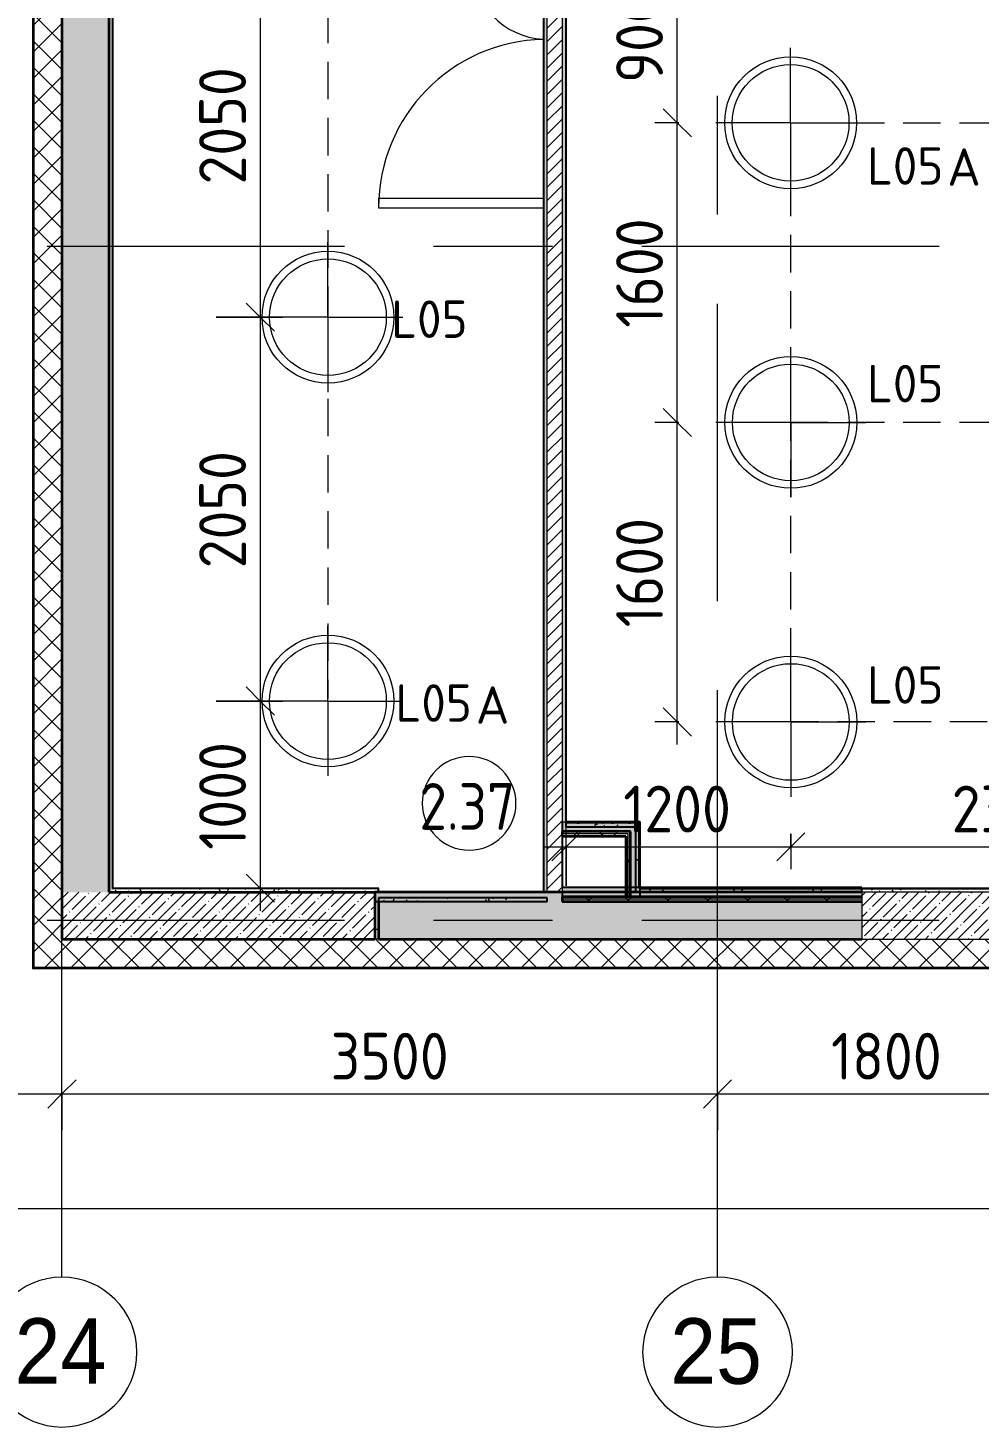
# Model space of a CAD drawing. Header units: millimetres. Extents: x 81094 to 272713, y -8553 to 29000.
# Drawn here: x 89179 to 94256, y -2706 to 4766 of the extents above; entities that cross this region are included whole.
import ezdxf

# ---------------------------------------------------------------- set-up
doc = ezdxf.new("R2010")
doc.units = ezdxf.units.MM
doc.linetypes.add('ADSK_Штрих_ш2 п1', pattern=[300, 200, -100])
doc.linetypes.add('Осевая', pattern=[3175, 635, -476.25, 1587.5, -476.25])
for name, color, linetype, lineweight in [('A-ANNO-DIMS', 7, 'Continuous', 9), ('A-ANNO-DIMS-100', 7, 'Continuous', 9), ('A-AREA-IDEN', 7, 'Continuous', 9), ('A-DETL-1', 7, 'ADSK_Штрих_ш2 п1', 9), ('A-DOOR', 7, 'Continuous', 9), ('A-DOOR-1', 7, 'Continuous', 13), ('A-GLAZ', 7, 'Continuous', 9), ('A-GLAZ-1', 7, 'Continuous', 13), ('A-WALL', 7, 'Continuous', 9), ('E-LITE-EQPM-IDEN', 7, 'Continuous', 9), ('I-WALL', 7, 'Continuous', 9), ('S-COLS', 7, 'Continuous', 9), ('Оси', 7, 'Continuous', 9), ('Оси-1', 7, 'Continuous', 20), ('Оси-2', 7, 'Осевая', 9)]:
    doc.layers.add(name, color=color, linetype=linetype, lineweight=lineweight)
for name, color, linetype, lineweight, true_color in [('A-ANNO-NOTE', 1, 'Continuous', 9, 0xff0000), ('A-WALL-1', 7, 'Continuous', 35, 0x3c3c3c), ('A-WALL-2', 7, 'Continuous', 13, 0x3c3c3c), ('A-WALL-3', 7, 'Continuous', 25, 0x3c3c3c), ('A-WALL-FNSH-1', 7, 'Continuous', 9, 0x3c3c3c), ('A-WALL-FNSH-2', 7, 'Continuous', 13, 0x3c3c3c), ('G-ANNO-TEXT-1', 1, 'Continuous', 9, 0xff0000)]:
    doc.layers.add(name, color=color, linetype=linetype, lineweight=lineweight, true_color=true_color)
doc.styles.add('Arial', font='arial.ttf', dxfattribs={"width": 0.9, "height": 350})
doc.styles.add('GOST Common', font='GOST_Common.ttf', dxfattribs={"height": 200})
doc.styles.add('GOST Common_1', font='GOST_Common.ttf', dxfattribs={"width": 0.9, "height": 250})
doc.styles.add('ISOCPEUR', font='isocpeur.ttf', dxfattribs={"width": 0.9, "height": 250})
doc.styles.add('ISOCPEUR_2', font='isocpeur.ttf', dxfattribs={"height": 200})
doc.dimstyles.new('ISO-2_5_0_9К_БОЛЬШОЙ', dxfattribs={"dimscale": 304.8, "dimtxt": 248.995294, "dimasz": 0.492126, "dimexe": 0.393701, "dimexo": 0.984252, "dimgap": 0, "dimtad": 1, "dimdec": 0, "dimrnd": 10, "dimzin": 0, "dimdsep": 46, "dimtxsty": 'ISOCPEUR', "dimblk1": 'OBLIQUE', "dimblk2": 'OBLIQUE', "dimsah": 1, "dimcen": 0.09, "dimdle": 0.393701, "dimazin": 0, "dimtfac": 1, "dimtdec": 4, "dimtix": 1, "dimtmove": 0, "dimatfit": 3, "dimfxl": 1, "dimtvp": 1, "dimtolj": 1, "dimtzin": 0, "dimarcsym": 2})
pattern_1 = [(45, (0, 0), (-70.71068, 70.71068), []), (135, (0, 0), (-70.71068, -70.71068), [])]
pattern_2 = [(45, (0, 0), (-57.024626, 57.024626), []), (45, (57.025, 0), (-57.024626, 57.024626), [100.806, -20.161, 3.353, -16.808])]
pattern_3 = [(0, (0, 0), (121.92, 30.48), [10.058, -81.382, 10.058, -81.382, -487.68]), (0, (0, 0), (121.92, 30.48), [-182.88, 10.058, -172.822, 10.058, -81.382, -213.36]), (0, (0, 0), (121.92, 30.48), [-457.2, 10.058, -50.902, 10.058, -142.342]), (120, (45.72, 15.24), (-87.356454, 90.345817), [10.058, -81.382, 10.058, -81.382, -487.68]), (120, (45.72, 15.24), (-87.356454, 90.345817), [-182.88, 10.058, -172.822, 10.058, -81.382, -213.36]), (120, (45.72, 15.24), (-87.356454, 90.345817), [-457.2, 10.058, -50.902, 10.058, -142.342]), (240, (60.96, 76.2), (-34.563546, -120.825817), [10.058, -81.382, 10.058, -81.382, -487.68]), (240, (60.96, 76.2), (-34.563546, -120.825817), [-182.88, 10.058, -172.822, 10.058, -81.382, -213.36]), (240, (60.96, 76.2), (-34.563546, -120.825817), [-457.2, 10.058, -50.902, 10.058, -142.342])]
pattern_4 = [(45, (0, 0), (-106.06602, 106.06602), []), (135, (0, 0), (-106.06602, -106.06602), [])]

# ---------------------------------------------------------------- blocks, each defined once
blk = doc.blocks.new('120_Окно_СКБ_1Ст - 120_Окно_СКБ_1Ст 900х2500_h_ с форточкой-22876038-План расстановки осветительного оборудования 2 этажа в осях 23-33')
at = {"layer": 'A-GLAZ-1'}
blk.add_line((450, -127), (430, -127), dxfattribs=at)
blk = doc.blocks.new('110_Дверь_СКБ_2Ст - Д-5_п_ Из игровой в коридор-32215844-План расстановки осветительного оборудования 2 этажа в осях 23-33')
at = {"layer": 'A-DOOR'}
for centre, radius, start, end in [((-637.5, 40), 900, 1.27758, 90), ((662.5, 40), 400, 90, 177.11672)]:
    blk.add_arc(centre, radius, start, end, dxfattribs=at)
at = {"layer": 'A-DOOR-1'}
for p, q in [((-637.5, 940), (-637.5, 60)), ((-587.5, 940), (-637.5, 940)), ((-587.5, 60), (-587.5, 940)), ((662.5, 440), (612.5, 440)), ((612.5, 440), (612.5, 60)), ((662.5, 60), (662.5, 440))]:
    blk.add_line(p, q, dxfattribs=at)
blk = doc.blocks.new('BSC_Колонна _Прямоугольная - 250х900-V2-План расстановки осветительного оборудования 2 этажа в осях 23-33')
at = {"layer": 'S-COLS'}
h = blk.add_hatch(dxfattribs=at)
h.set_pattern_fill('FP_6', color=256, style=0, pattern_type=2)
h.set_pattern_definition([(45, (-94080, -25), (-57.024626, 57.024626), []), (45, (-94022.975, -25), (-57.024626, 57.024626), [100.806, -20.161, 3.353, -16.808])])
h.paths.add_polyline_path([(-450, -125), (450, -125), (450, 125), (-450, 125)])
for p, q in [((450, 125), (-450, 125)), ((-450, 125), (-450, -125)), ((450, -125), (450, 125)), ((-450, -125), (450, -125))]:
    blk.add_line(p, q, dxfattribs=at)
blk = doc.blocks.new('Ось сетки - D8-29747960-План расстановки осветительного оборудования 2 этажа в осях 23-33')
at = {"layer": 'Оси-1'}
for start, end in [(360, 180), (180, 360)]:
    blk.add_arc((0, 0), 4, start, end, dxfattribs=at)
blk = doc.blocks.new('DIMBLOCK15-План расстановки осветительного оборудования 2 этажа в осях 23-33')
at = {"layer": 'A-ANNO-DIMS-100'}
for p, q in [((84860, -1121.4), (84860, -807.5)), ((89360, -1121.4), (89360, -807.5)), ((84860, -927.5), (89360, -927.5)), ((84860, -927.5), (84860, -1121.4)), ((89360, -927.5), (89360, -1121.4))]:
    blk.add_line(p, q, dxfattribs=at)
at = {"layer": 'A-ANNO-DIMS-100', "lineweight": 20}
for p, q in [((84860, -927.5), (84935, -852.5)), ((89360, -927.5), (89435, -852.5)), ((84860, -927.5), (84785, -1002.5)), ((89360, -927.5), (89285, -1002.5))]:
    blk.add_line(p, q, dxfattribs=at)
at = {"layer": 'A-ANNO-DIMS-100', "color": 0, "insert": (86782, -600.9), "char_height": 250, "width": 787.208, "attachment_point": 1, "line_spacing_factor": 1.149209, "style": 'ISOCPEUR'}
blk.add_mtext('4500', dxfattribs=at)
blk = doc.blocks.new('_Oblique')
at = {"color": 0, "linetype": 'ByBlock', "lineweight": -2}
blk.add_line((-0.5, -0.5), (0.5, 0.5), dxfattribs=at)
blk = doc.blocks.new('DIMBLOCK16-План расстановки осветительного оборудования 2 этажа в осях 23-33')
at = {"layer": 'A-ANNO-DIMS-100'}
for p, q in [((89360, -1121.4), (89360, -807.5)), ((92860, -1121.4), (92860, -807.5)), ((89360, -927.5), (92860, -927.5)), ((89360, -927.5), (89360, -1121.4)), ((92860, -927.5), (92860, -1121.4))]:
    blk.add_line(p, q, dxfattribs=at)
at = {"layer": 'A-ANNO-DIMS-100', "lineweight": 20}
for p, q in [((89360, -927.5), (89435, -852.5)), ((92860, -927.5), (92935, -852.5)), ((89360, -927.5), (89285, -1002.5)), ((92860, -927.5), (92785, -1002.5))]:
    blk.add_line(p, q, dxfattribs=at)
at = {"layer": 'A-ANNO-DIMS-100', "color": 0, "insert": (90794, -600.9), "char_height": 250, "width": 758.478, "attachment_point": 1, "line_spacing_factor": 1.149209, "style": 'ISOCPEUR'}
blk.add_mtext('3500', dxfattribs=at)
blk = doc.blocks.new('DIMBLOCK17-План расстановки осветительного оборудования 2 этажа в осях 23-33')
at = {"layer": 'A-ANNO-DIMS-100'}
for p, q in [((92860, -1121.4), (92860, -807.5)), ((94660, -1121.4), (94660, -807.5)), ((92860, -927.5), (94660, -927.5)), ((92860, -927.5), (92860, -1121.4)), ((94660, -927.5), (94660, -1121.4))]:
    blk.add_line(p, q, dxfattribs=at)
at = {"layer": 'A-ANNO-DIMS-100', "lineweight": 20}
for p, q in [((92860, -927.5), (92935, -852.5)), ((94660, -927.5), (94735, -852.5)), ((92860, -927.5), (92785, -1002.5)), ((94660, -927.5), (94585, -1002.5))]:
    blk.add_line(p, q, dxfattribs=at)
at = {"layer": 'A-ANNO-DIMS-100', "color": 0, "insert": (93465.5, -600.9), "char_height": 250, "width": 706.764, "attachment_point": 1, "line_spacing_factor": 1.149209, "style": 'ISOCPEUR'}
blk.add_mtext('1800', dxfattribs=at)
blk = doc.blocks.new('DIMBLOCK53-План расстановки осветительного оборудования 2 этажа в осях 23-33')
at = {"layer": 'A-ANNO-DIMS-100', "lineweight": 20}
for p, q in [((90418.9, 5271), (90343.9, 5346)), ((90418.9, 5271), (90493.9, 5196)), ((90418.9, 3221), (90343.9, 3296)), ((90418.9, 3221), (90493.9, 3146))]:
    blk.add_line(p, q, dxfattribs=at)
at = {"layer": 'A-ANNO-DIMS-100'}
for p, q in [((90182.5, 5271), (90538.9, 5271)), ((90418.9, 5271), (90182.5, 5271)), ((90418.9, 5271), (90418.9, 3221)), ((90182.5, 3221), (90538.9, 3221)), ((90418.9, 3221), (90182.5, 3221))]:
    blk.add_line(p, q, dxfattribs=at)
at = {"layer": 'A-ANNO-DIMS-100', "color": 0, "insert": (90092.3, 3930), "char_height": 250, "width": 758.478, "attachment_point": 1, "rotation": 90, "line_spacing_factor": 1.149209, "style": 'ISOCPEUR'}
blk.add_mtext('2050', dxfattribs=at)
blk = doc.blocks.new('DIMBLOCK54-План расстановки осветительного оборудования 2 этажа в осях 23-33')
at = {"layer": 'A-ANNO-DIMS-100', "lineweight": 20}
for p, q in [((90418.9, 3221), (90343.9, 3296)), ((90418.9, 3221), (90493.9, 3146)), ((90418.9, 1171), (90343.9, 1246)), ((90418.9, 1171), (90493.9, 1096))]:
    blk.add_line(p, q, dxfattribs=at)
at = {"layer": 'A-ANNO-DIMS-100'}
for p, q in [((90182.5, 3221), (90538.9, 3221)), ((90418.9, 3221), (90182.5, 3221)), ((90418.9, 3221), (90418.9, 1171)), ((90182.5, 1171), (90538.9, 1171)), ((90418.9, 1171), (90182.5, 1171))]:
    blk.add_line(p, q, dxfattribs=at)
at = {"layer": 'A-ANNO-DIMS-100', "color": 0, "insert": (90092.3, 1880), "char_height": 250, "width": 758.478, "attachment_point": 1, "rotation": 90, "line_spacing_factor": 1.149209, "style": 'ISOCPEUR'}
blk.add_mtext('2050', dxfattribs=at)
blk = doc.blocks.new('DIMBLOCK55-План расстановки осветительного оборудования 2 этажа в осях 23-33')
at = {"layer": 'A-ANNO-DIMS-100', "lineweight": 20}
for p, q in [((90418.9, 1171), (90343.9, 1246)), ((90418.9, 1171), (90493.9, 1096)), ((90418.9, 171), (90343.9, 246)), ((90418.9, 171), (90493.9, 96))]:
    blk.add_line(p, q, dxfattribs=at)
at = {"layer": 'A-ANNO-DIMS-100'}
for p, q in [((90182.5, 1171), (90538.9, 1171)), ((90418.9, 1171), (90182.5, 1171)), ((90418.9, 1171), (90418.9, 51)), ((90225, 171), (90538.9, 171)), ((90418.9, 171), (90225, 171))]:
    blk.add_line(p, q, dxfattribs=at)
at = {"layer": 'A-ANNO-DIMS-100', "color": 0, "insert": (90092.3, 376.5), "char_height": 250, "width": 706.764, "attachment_point": 1, "rotation": 90, "line_spacing_factor": 1.149209, "style": 'ISOCPEUR'}
blk.add_mtext('1000', dxfattribs=at)
blk = doc.blocks.new('DIMBLOCK103-План расстановки осветительного оборудования 2 этажа в осях 23-33')
at = {"layer": 'A-ANNO-DIMS-100'}
for p, q in [((92051, 183.9), (92051, 512.5)), ((93251, 461.5), (93251, 272.5)), ((93251, 392.5), (93251, 461.5)), ((91931, 392.5), (93251, 392.5)), ((92051, 392.5), (92051, 183.9))]:
    blk.add_line(p, q, dxfattribs=at)
at = {"layer": 'A-ANNO-DIMS-100', "lineweight": 20}
for p, q in [((92051, 392.5), (92126, 467.5)), ((93251, 392.5), (93326, 467.5)), ((92051, 392.5), (91976, 317.5)), ((93251, 392.5), (93176, 317.5))]:
    blk.add_line(p, q, dxfattribs=at)
at = {"layer": 'A-ANNO-DIMS-100', "color": 0, "insert": (92356.5, 719.1), "char_height": 250, "width": 706.764, "attachment_point": 1, "line_spacing_factor": 1.149209, "style": 'ISOCPEUR'}
blk.add_mtext('1200', dxfattribs=at)
blk = doc.blocks.new('DIMBLOCK104-План расстановки осветительного оборудования 2 этажа в осях 23-33')
at = {"layer": 'A-ANNO-DIMS-100', "lineweight": 20}
for p, q in [((93251, 392.5), (93326, 467.5)), ((95601, 392.5), (95676, 467.5)), ((93251, 392.5), (93176, 317.5)), ((95601, 392.5), (95526, 317.5))]:
    blk.add_line(p, q, dxfattribs=at)
at = {"layer": 'A-ANNO-DIMS-100'}
for p, q in [((93251, 461.5), (93251, 272.5)), ((93251, 392.5), (93251, 461.5)), ((95601, 461.5), (95601, 272.5)), ((95601, 392.5), (95601, 461.5)), ((93251, 392.5), (95601, 392.5))]:
    blk.add_line(p, q, dxfattribs=at)
at = {"layer": 'A-ANNO-DIMS-100', "color": 0, "insert": (94110, 719.1), "char_height": 250, "width": 758.478, "attachment_point": 1, "line_spacing_factor": 1.149209, "style": 'ISOCPEUR'}
blk.add_mtext('2350', dxfattribs=at)
blk = doc.blocks.new('Марка_Помещения - Номер-25198446-План расстановки осветительного оборудования 2 этажа в осях 23-33')
at = {"layer": 'A-AREA-IDEN'}
for start, end in [(360, 180), (180, 360)]:
    blk.add_arc((0, 0), 2.5, start, end, dxfattribs=at)
blk = doc.blocks.new('DIMBLOCK131-План расстановки осветительного оборудования 2 этажа в осях 23-33')
at = {"layer": 'A-ANNO-DIMS-100', "lineweight": 20}
for p, q in [((92645, 2659), (92570, 2734)), ((92645, 2659), (92720, 2584)), ((92645, 1059), (92570, 1134)), ((92645, 1059), (92720, 984))]:
    blk.add_line(p, q, dxfattribs=at)
at = {"layer": 'A-ANNO-DIMS-100'}
for p, q in [((92653.5, 2659), (92525, 2659)), ((92645, 939), (92645, 2659)), ((92645, 2659), (92653.5, 2659)), ((92653.5, 1059), (92525, 1059)), ((92645, 1059), (92653.5, 1059))]:
    blk.add_line(p, q, dxfattribs=at)
at = {"layer": 'A-ANNO-DIMS-100', "color": 0, "insert": (92318.4, 1564.5), "char_height": 250, "width": 706.764, "attachment_point": 1, "rotation": 90, "line_spacing_factor": 1.149209, "style": 'ISOCPEUR'}
blk.add_mtext('1600', dxfattribs=at)
blk = doc.blocks.new('DIMBLOCK132-План расстановки осветительного оборудования 2 этажа в осях 23-33')
at = {"layer": 'A-ANNO-DIMS-100', "lineweight": 20}
for p, q in [((92645, 4259), (92570, 4334)), ((92645, 4259), (92720, 4184)), ((92645, 2659), (92570, 2734)), ((92645, 2659), (92720, 2584))]:
    blk.add_line(p, q, dxfattribs=at)
at = {"layer": 'A-ANNO-DIMS-100'}
for p, q in [((92652.5, 4259), (92525, 4259)), ((92645, 2659), (92645, 4259)), ((92645, 4259), (92652.5, 4259)), ((92653.5, 2659), (92525, 2659)), ((92645, 2659), (92653.5, 2659))]:
    blk.add_line(p, q, dxfattribs=at)
at = {"layer": 'A-ANNO-DIMS-100', "color": 0, "insert": (92318.4, 3164.5), "char_height": 250, "width": 706.764, "attachment_point": 1, "rotation": 90, "line_spacing_factor": 1.149209, "style": 'ISOCPEUR'}
blk.add_mtext('1600', dxfattribs=at)
blk = doc.blocks.new('DIMBLOCK133-План расстановки осветительного оборудования 2 этажа в осях 23-33')
at = {"layer": 'A-ANNO-DIMS-100', "lineweight": 20}
for p, q in [((92645, 5159), (92570, 5234)), ((92645, 5159), (92720, 5084)), ((92645, 4259), (92570, 4334)), ((92645, 4259), (92720, 4184))]:
    blk.add_line(p, q, dxfattribs=at)
at = {"layer": 'A-ANNO-DIMS-100'}
for p, q in [((92645, 4259), (92645, 5279)), ((93852.9, 5159), (92525, 5159)), ((92645, 5159), (93852.9, 5159)), ((92652.5, 4259), (92525, 4259)), ((92645, 4259), (92652.5, 4259))]:
    blk.add_line(p, q, dxfattribs=at)
at = {"layer": 'A-ANNO-DIMS-100', "color": 0, "insert": (92318.4, 4472), "char_height": 250, "width": 568.858, "attachment_point": 1, "rotation": 90, "line_spacing_factor": 1.149209, "style": 'ISOCPEUR'}
blk.add_mtext('900', dxfattribs=at)
blk = doc.blocks.new('DIMBLOCK147-План расстановки осветительного оборудования 2 этажа в осях 23-33')
at = {"layer": 'A-ANNO-DIMS-100'}
for p, q in [((84560, -1732.3), (84560, -1418.4)), ((125010, -1732.3), (125010, -1418.4)), ((84440, -1538.4), (125130, -1538.4)), ((84560, -1538.4), (84560, -1732.3)), ((125010, -1538.4), (125010, -1732.3))]:
    blk.add_line(p, q, dxfattribs=at)
at = {"layer": 'A-ANNO-DIMS-100', "lineweight": 20}
for p, q in [((84560, -1538.4), (84635, -1463.4)), ((125010, -1538.4), (125085, -1463.4)), ((84560, -1538.4), (84485, -1613.4)), ((125010, -1538.4), (124935, -1613.4))]:
    blk.add_line(p, q, dxfattribs=at)
at = {"layer": 'A-ANNO-DIMS-100', "color": 0, "insert": (104366, -1211.8), "char_height": 250, "width": 1005.558, "attachment_point": 1, "line_spacing_factor": 1.149209, "style": 'ISOCPEUR'}
blk.add_mtext('40450', dxfattribs=at)

msp = doc.modelspace()

# ---------------------------------------------------------------- hatches: boundary and pattern name
at = {"layer": 'A-WALL'}
h = msp.add_hatch(dxfattribs=at)
h.set_pattern_fill('FP_1', color=256, style=0, pattern_type=2)
h.set_pattern_definition(pattern_1)
h.paths.add_polyline_path([(89210, -100), (89360, -100), (89360, 10502), (89210, 10502), (89210, 4047.8)])
h = msp.add_hatch(dxfattribs=at)
h.set_pattern_fill('FP_1', color=256, style=0, pattern_type=2)
h.set_pattern_definition(pattern_1)
h.paths.add_polyline_path([(125080, -250), (125080, -100), (89210, -100), (89210, -250), (120779.1, -250)])
at = {"layer": 'I-WALL'}
h = msp.add_hatch(dxfattribs=at)
h.set_pattern_fill('FP_4', color=256, style=0, pattern_type=2)
h.set_pattern_definition([(45, (0, 0), (-35.35534, 35.35534), [])])
h.paths.add_polyline_path([(92010.7, 150), (92030, 150), (92030, 10400), (91950, 10400), (91950, 150)])
h = msp.add_hatch(dxfattribs=at)
h.set_pattern_fill('FP_19', color=256, style=0, pattern_type=2)
h.set_pattern_definition(pattern_3)
h.paths.add_polyline_path([(89630, 150), (89630, 10380), (89610, 10380), (89610, 150)])
h = msp.add_hatch(dxfattribs=at)
h.set_pattern_fill('FP_19', color=256, style=0, pattern_type=2)
h.set_pattern_definition(pattern_3)
h.paths.add_polyline_path([(91950, 150), (91950, 10380), (91930, 10379), (91930, 150)])
h = msp.add_hatch(dxfattribs=at)
h.set_pattern_fill('FP_2', color=256, style=0, pattern_type=2)
h.set_pattern_definition(pattern_2)
h.paths.add_polyline_path([(89610, 150), (89610, 7700), (89360, 7700), (89360, 150)])
h = msp.add_hatch(dxfattribs=at)
h.set_pattern_fill('FP_19', color=256, style=0, pattern_type=2)
h.set_pattern_definition(pattern_3)
h.paths.add_polyline_path([(92030, 525), (92050, 525), (92050, 6600), (92030, 6600), (92030, 917.9)])
for points in [[(92396, 475), (92446, 475), (92446, 525), (92030, 525), (92030, 475), (92333.9, 475)], [(92446, 125), (92446, 475), (92396, 475), (92396, 125)], [(92980.4, 125), (93630, 125), (93630, 175), (92030, 175), (92030, 125), (92333.9, 125)]]:
    msp.add_hatch(color=256, dxfattribs=at).paths.add_polyline_path(points)
h = msp.add_hatch(dxfattribs=at)
h.set_pattern_fill('FP_28', color=256, style=0, pattern_type=2)
h.set_pattern_definition(pattern_4)
h.paths.add_polyline_path([(92383.5, 462.5), (92396, 462.5), (92396, 475), (92030, 475), (92030, 462.5), (92333.9, 462.5)])
h = msp.add_hatch(dxfattribs=at)
h.set_pattern_fill('FP_28', color=256, style=0, pattern_type=2)
h.set_pattern_definition(pattern_4)
h.paths.add_polyline_path([(92371, 450), (92383.5, 450), (92383.5, 462.5), (92030, 462.5), (92030, 450), (92333.9, 450)])
h = msp.add_hatch(dxfattribs=at)
h.set_pattern_fill('FP_19', color=256, style=0, pattern_type=2)
h.set_pattern_definition(pattern_3)
h.paths.add_polyline_path([(92421, 500), (92441, 500), (92441, 520), (92050, 520), (92050, 500), (92333.9, 500)])
h = msp.add_hatch(dxfattribs=at)
h.set_pattern_fill('FP_28', color=256, style=0, pattern_type=2)
h.set_pattern_definition(pattern_4)
h.paths.add_polyline_path([(92383.5, 125), (92383.5, 450), (92371, 450), (92371, 125)])
h = msp.add_hatch(dxfattribs=at)
h.set_pattern_fill('FP_28', color=256, style=0, pattern_type=2)
h.set_pattern_definition(pattern_4)
h.paths.add_polyline_path([(92383.5, 125), (92396, 125), (92396, 462.5), (92383.5, 462.5), (92383.5, 396.2)])
h = msp.add_hatch(dxfattribs=at)
h.set_pattern_fill('FP_19', color=256, style=0, pattern_type=2)
h.set_pattern_definition(pattern_3)
h.paths.add_polyline_path([(92441, 150), (92441, 500), (92421, 500), (92421, 150)])
h = msp.add_hatch(dxfattribs=at)
h.set_pattern_fill('FP_2', color=256, style=0, pattern_type=2)
h.set_pattern_definition(pattern_2)
h.paths.add_polyline_path([(91030, -100), (91030, 150), (89360, 150), (89360, -100), (89748, -100)])
h = msp.add_hatch(dxfattribs=at)
h.set_pattern_fill('FP_19', color=256, style=0, pattern_type=2)
h.set_pattern_definition(pattern_3)
h.paths.add_polyline_path([(91030, 150), (91030, 170), (89630, 170), (89630, 150), (89748, 150)])
h = msp.add_hatch(dxfattribs=at)
h.set_pattern_fill('FP_2', color=256, style=0, pattern_type=2)
h.set_pattern_definition(pattern_2)
h.paths.add_polyline_path([(123730, -100), (123730, 150), (102630, 150), (102630, -100), (123365, -100)])
h.paths.add_polyline_path([(101730, -100), (101730, 150), (99930, 150), (99930, -100), (101384.7, -100)])
h.paths.add_polyline_path([(99030, -100), (99030, 150), (94530, 150), (94530, -100), (97505.8, -100)])
h.paths.add_polyline_path([(93630, -100), (93630, 150), (91030, 150), (91030, 100), (91050, 100), (91050, -100), (93626.9, -100)])
h = msp.add_hatch(dxfattribs=at)
h.set_pattern_fill('FP_19', color=256, style=0, pattern_type=2)
h.set_pattern_definition(pattern_3)
h.paths.add_polyline_path([(94530, 150), (94530, 170), (92441, 170), (92441, 150), (93630, 150)])
h = msp.add_hatch(dxfattribs=at)
h.set_pattern_fill('FP_19', color=256, style=0, pattern_type=2)
h.set_pattern_definition(pattern_3)
h.paths.add_polyline_path([(91950, 100), (91950, 120), (91050, 120), (91050, 100), (91687.4, 100)])
h = msp.add_hatch(dxfattribs=at)
h.set_pattern_fill('FP_28', color=256, style=0, pattern_type=2)
h.set_pattern_definition(pattern_4)
h.paths.add_polyline_path([(93630, 112.5), (93630, 125), (92030, 125), (92030, 112.5), (93626.9, 112.5)])
h = msp.add_hatch(dxfattribs=at)
h.set_pattern_fill('FP_28', color=256, style=0, pattern_type=2)
h.set_pattern_definition(pattern_4)
h.paths.add_polyline_path([(93630, 100), (93630, 112.5), (92030, 112.5), (92030, 100), (93626.9, 100)])

# ---------------------------------------------------------------- linework, layer by layer
at = {"layer": 'A-ANNO-NOTE'}
for p, q in [((93250, 4259), (93250, 4659)), ((93250, 4259), (92850, 4259)), ((93250, 4259), (93250, 3859)), ((93250, 4259), (93650, 4259)), ((90780, 3221), (90780, 3621)), ((90780, 3221), (90380, 3221)), ((90780, 3221), (90780, 2821)), ((90780, 3221), (91180, 3221)), ((93251, 2659), (93251, 3059)), ((93251, 2659), (92851, 2659)), ((93251, 2659), (93251, 2259)), ((93251, 2659), (93651, 2659)), ((90780, 1171), (90780, 1571)), ((93251, 1059), (93251, 1459)), ((90780, 1171), (90380, 1171)), ((90780, 1171), (90780, 771)), ((90780, 1171), (91180, 1171)), ((93251, 1059), (92851, 1059)), ((93251, 1059), (93251, 659)), ((93251, 1059), (93651, 1059))]:
    msp.add_line(p, q, dxfattribs=at)
for centre, radius in [((93250, 4259), 352), ((93250, 4259), 311.5), ((90780, 3221), 352), ((90780, 3221), 311.5), ((93251, 2659), 352), ((93251, 2659), 311.5), ((90780, 1171), 352), ((90780, 1171), 311.5), ((93251, 1059), 352), ((93251, 1059), 311.5)]:
    msp.add_circle(centre, radius, dxfattribs=at)
at = {"layer": 'A-DETL-1'}
for p, q in [((90780, 9384.9), (90780, 1184.9)), ((93251, 4259), (100300, 4259)), ((93251, 1060), (93251, 4259)), ((93251, 2659.5), (100300, 2659.5)), ((100300, 1060), (93251, 1060))]:
    msp.add_line(p, q, dxfattribs=at)
at = {"layer": 'A-WALL'}
for p, q in [((91950, 150), (91950, 10400)), ((89210, 10250), (89210, -250)), ((92030, 6620), (92030, 525)), ((92030, 525), (92050, 525)), ((92383.5, 462.5), (92030, 462.5)), ((92383.5, 125), (92383.5, 462.5)), ((92030, 175), (92030, 150)), ((93630, 112.5), (92030, 112.5)), ((89210, -250), (125230, -250))]:
    msp.add_line(p, q, dxfattribs=at)
at = {"layer": 'A-WALL-1'}
for p, q in [((89360, 10620), (89360, -100)), ((89610, 10620), (89610, 150)), ((92030, 475), (92030, 450)), ((92396, 475), (92030, 475)), ((92030, 450), (92371, 450)), ((92371, 450), (92371, 125)), ((92396, 125), (92396, 475)), ((89610, 150), (91030, 150)), ((93630, 150), (91030, 150)), ((91030, 150), (91030, -100)), ((91050, 100), (91050, -100)), ((92030, 125), (92030, 100)), ((93630, 125), (92030, 125)), ((92030, 100), (93630, 100)), ((89360, -100), (91030, -100)), ((91050, -100), (93630, -100))]:
    msp.add_line(p, q, dxfattribs=at)
at = {"layer": 'A-WALL-2'}
msp.add_line((91050, -100), (89360, -100), dxfattribs=at)
at = {"layer": 'A-WALL-3'}
for p, q in [((89630, 10380), (89630, 170)), ((91930, 10380), (91930, 150)), ((92050, 6600), (92050, 525)), ((92030, 525), (92030, 175)), ((92446, 525), (92050, 525)), ((92446, 125), (92446, 525)), ((92441, 520), (92050, 520)), ((92050, 520), (92050, 500)), ((92050, 500), (92421, 500)), ((92421, 500), (92421, 150)), ((92441, 170), (92441, 520)), ((91050, 170), (89630, 170)), ((91050, 150), (91050, 170)), ((93630, 175), (92030, 175)), ((92030, 150), (92030, 125)), ((92441, 170), (94530, 170)), ((92441, 150), (93630, 150)), ((93630, 150), (93630, 175)), ((91030, 100), (91950, 100)), ((91950, 120), (91050, 120)), ((91050, 120), (91050, 100)), ((91950, 100), (91950, 120))]:
    msp.add_line(p, q, dxfattribs=at)
at = {"layer": 'A-WALL-FNSH-1'}
for p, q in [((89202, 10510), (89202, -258)), ((89202, -258), (125238, -258))]:
    msp.add_line(p, q, dxfattribs=at)
at = {"layer": 'A-WALL-FNSH-2'}
for p, q in [((89631, 10379), (89631, 170)), ((91929, 10379), (91929, 150)), ((89207, 10247), (89207, -253)), ((92051, 520), (92051, 6599)), ((92050, 525), (92050, 520)), ((92442, 521), (92050, 521)), ((92442, 171), (92442, 521)), ((91051, 171), (89631, 171)), ((91051, 150), (91051, 171)), ((94530, 171), (92442, 171)), ((91930, 121), (91051, 121)), ((91051, 121), (91051, 120)), ((91930, 120), (91930, 121)), ((89207, -253), (125233, -253))]:
    msp.add_line(p, q, dxfattribs=at)
at = {"layer": 'I-WALL'}
msp.add_line((91030, -48), (91050, -48), dxfattribs=at)
at = {"layer": 'Оси'}
for p, q in [((89360, -1906.3), (89360, 593.7)), ((92860, -1906.3), (92860, 593.7))]:
    msp.add_line(p, q, dxfattribs=at)
at = {"layer": 'Оси-2'}
for p, q in [((89360, 593.7), (89360, 19415.1)), ((92860, 593.7), (92860, 19415.1)), ((84993.9, 3600), (122738, 3600)), ((84993.9, 0), (122738, 0))]:
    msp.add_line(p, q, dxfattribs=at)

# ---------------------------------------------------------------- block references
at = {"layer": 'A-AREA-IDEN', "xscale": 99.99999999999993, "yscale": 99.99999999999993, "zscale": 99.99999999999993}
msp.add_blockref('Марка_Помещения - Номер-25198446-План расстановки осветительного оборудования 2 этажа в осях 23-33', (91533.7, 624.3), dxfattribs=at)
at = {"layer": 'A-DOOR', "rotation": 89.99999999999991}
msp.add_blockref('110_Дверь_СКБ_2Ст - Д-5_п_ Из игровой в коридор-32215844-План расстановки осветительного оборудования 2 этажа в осях 23-33', (91990, 4442.5), dxfattribs=at)
at = {"layer": 'A-GLAZ', "rotation": 180}
msp.add_blockref('120_Окно_СКБ_1Ст - 120_Окно_СКБ_1Ст 900х2500_h_ с форточкой-22876038-План расстановки осветительного оборудования 2 этажа в осях 23-33', (91480, -175), dxfattribs=at)
at = {"layer": 'S-COLS'}
msp.add_blockref('BSC_Колонна _Прямоугольная - 250х900-V2-План расстановки осветительного оборудования 2 этажа в осях 23-33', (94080, 25), dxfattribs=at)
at = {"layer": 'Оси-1', "xscale": 99.99999999999993, "yscale": 99.99999999999993, "zscale": 99.99999999999993}
for p in [(89360, -2306.3), (92860, -2306.3)]:
    msp.add_blockref('Ось сетки - D8-29747960-План расстановки осветительного оборудования 2 этажа в осях 23-33', p, dxfattribs=at)

# ---------------------------------------------------------------- texts
at = {"layer": 'A-AREA-IDEN', "insert": (91268, 732.9), "char_height": 250, "width": 663.797, "attachment_point": 1, "style": 'GOST Common_1'}
msp.add_mtext('2.37', dxfattribs=at)
at = {"layer": 'E-LITE-EQPM-IDEN', "char_height": 200, "width": 529.114, "attachment_point": 1, "style": 'GOST Common'}
for insert in [(93658.5, 4128.6), (91118.2, 3310.3), (93658.5, 2966.3), (93658.5, 1357), (91141.2, 1260.3)]:
    msp.add_mtext('L05', dxfattribs=dict(at, insert=insert))
at = {"layer": 'G-ANNO-TEXT-1', "char_height": 200, "width": 224.472, "attachment_point": 1, "style": 'ISOCPEUR_2'}
for insert in [(94085.8, 4122.7), (91569, 1249.7)]:
    msp.add_mtext('\\fISOCPEUR|b0|i0|c204|p34|;А', dxfattribs=dict(at, insert=insert))
at = {"layer": 'Оси', "char_height": 350, "width": 606.076, "attachment_point": 1, "style": 'Arial'}
for s, insert in [('24', (89107.4, -2125.6)), ('25', (92607.4, -2125.6))]:
    msp.add_mtext(s, dxfattribs=dict(at, insert=insert))

# ---------------------------------------------------------------- dimensions: what is measured, and where the dimension line sits
at = {"layer": 'A-ANNO-DIMS'}
for base, p1, p2, override, picture, middle in [((90418.9, 3221), (90482.5, 5271), (90482.5, 3221), {"dimpost": '<>', "dimfxl": 2050}, 'DIMBLOCK53-План расстановки осветительного оборудования 2 этажа в осях 23-33', (90293.9, 4246)), ((92645, 5159), (92952.5, 4259), (94152.9, 5159), {"dimpost": '<>', "dimfxl": 1500.316754}, 'DIMBLOCK133-План расстановки осветительного оборудования 2 этажа в осях 23-33', (92520, 4709)), ((92645, 4259), (92953.5, 2659), (92952.5, 4259), {"dimpost": '<>', "dimfxl": 1600.000312}, 'DIMBLOCK132-План расстановки осветительного оборудования 2 этажа в осях 23-33', (92520, 3459)), ((90418.9, 1171), (90482.5, 3221), (90482.5, 1171), {"dimpost": '<>', "dimfxl": 2050}, 'DIMBLOCK54-План расстановки осветительного оборудования 2 этажа в осях 23-33', (90293.9, 2196)), ((92645, 2659), (92953.5, 1059), (92953.5, 2659), {"dimpost": '<>', "dimfxl": 1600}, 'DIMBLOCK131-План расстановки осветительного оборудования 2 этажа в осях 23-33', (92520, 1859)), ((90418.9, 171), (90482.5, 1171), (90525, 171), {"dimpost": '<>', "dimfxl": 1000.901738}, 'DIMBLOCK55-План расстановки осветительного оборудования 2 этажа в осях 23-33', (90293.9, 671))]:
    dim = msp.add_linear_dim(base=base, p1=p1, p2=p2, angle=90, dimstyle='ISO-2_5_0_9К_БОЛЬШОЙ', override=override, dxfattribs=at)
    dim.commit()
    dim.dimension.update_dxf_attribs({"geometry": picture, "text_midpoint": middle})
for base, p1, p2, override, picture, middle in [((93251, 392.5), (92051, 483.9), (93251, 761.5), {"dimpost": '<>', "dimfxl": 1231.691531}, 'DIMBLOCK103-План расстановки осветительного оборудования 2 этажа в осях 23-33', (92651, 517.5)), ((95601, 392.5), (93251, 761.5), (95601, 761.5), {"dimpost": '<>', "dimfxl": 2350}, 'DIMBLOCK104-План расстановки осветительного оборудования 2 этажа в осях 23-33', (94426, 517.5)), ((89360, -927.5), (84860, -821.4), (89360, -821.4), {"dimpost": '<>', "dimfxl": 4500}, 'DIMBLOCK15-План расстановки осветительного оборудования 2 этажа в осях 23-33', (87110, -802.5)), ((92860, -927.5), (89360, -821.4), (92860, -821.4), {"dimpost": '<>', "dimfxl": 3500}, 'DIMBLOCK16-План расстановки осветительного оборудования 2 этажа в осях 23-33', (91110, -802.5)), ((94660, -927.5), (92860, -821.4), (94660, -821.4), {"dimpost": '<>', "dimfxl": 1800}, 'DIMBLOCK17-План расстановки осветительного оборудования 2 этажа в осях 23-33', (93760, -802.5)), ((125010, -1538.4), (84560, -1432.3), (125010, -1432.3), {"dimpost": '<>', "dimfxl": 40450}, 'DIMBLOCK147-План расстановки осветительного оборудования 2 этажа в осях 23-33', (104785, -1413.4))]:
    dim = msp.add_linear_dim(base=base, p1=p1, p2=p2, dimstyle='ISO-2_5_0_9К_БОЛЬШОЙ', override=override, dxfattribs=at)
    dim.commit()
    dim.dimension.update_dxf_attribs({"geometry": picture, "text_midpoint": middle})

doc.saveas('drawing.dxf')
